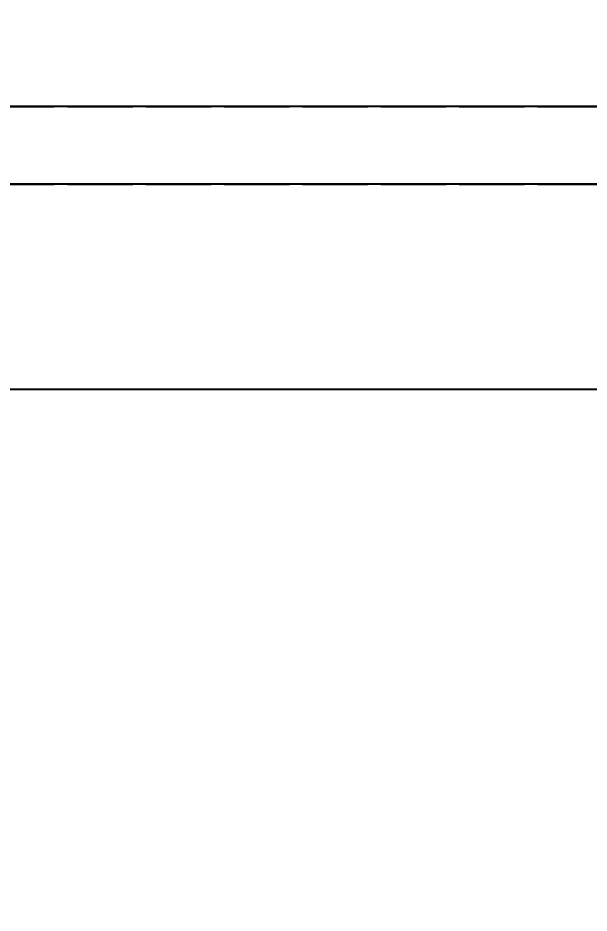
# Model space of a CAD drawing. Header units: millimetres. Extents: x -9 to 221, y -53 to 196.
# Drawn here: x 104.46 to 115.56, y -35.89 to -18.48 of the extents above; entities that cross this region are included whole.
import ezdxf

# ---------------------------------------------------------------- set-up
doc = ezdxf.new("R2010")
doc.units = ezdxf.units.MM
doc.linetypes.add('DASHED', pattern=[1.524, 1.27, -0.254])
for name, color, linetype in [('DIMS', 3, 'CONTINUOUS'), ('HIDDEN', 8, 'DASHED'), ('VISIBLE', 7, 'CONTINUOUS')]:
    doc.layers.add(name, color=color, linetype=linetype)
doc.styles.add('OpenSansCondensed-Light', font='OpenSansCondensed-Light.ttf')
doc.dimstyles.new('EZDXF', dxfattribs={"dimtxt": 0.25, "dimasz": 0.175, "dimexe": 0.375, "dimexo": 0.125, "dimgap": 0.1, "dimtad": 1, "dimlfac": 100, "dimzin": 12, "dimdsep": 46, "dimtxsty": 'OpenSansCondensed-Light', "dimblk": 'ARCHTICK', "dimcen": 2.5, "dimazin": 3, "dimtfac": 0.5, "dimtmove": 2, "dimatfit": 3})

# ---------------------------------------------------------------- blocks, each defined once
blk = doc.blocks.new('_ARCHTICK')
at = {"color": 0, "linetype": 'BYBLOCK', "const_width": 0.15}
blk.add_lwpolyline([(-0.5, -0.5), (0.5, 0.5)], dxfattribs=at)

msp = doc.modelspace()

# ---------------------------------------------------------------- linework, layer by layer
at = {"layer": 'HIDDEN'}
for points in [[(94.75, -20.2), (200.25, -20.2)], [(94.75, -21.71), (200.25, -21.71)]]:
    msp.add_lwpolyline(points, dxfattribs=at)
at = {"layer": 'VISIBLE'}
for points in [[(200.25, -20.2), (94.75, -20.2)], [(200.25, -21.71), (94.75, -21.71)]]:
    msp.add_lwpolyline(points, dxfattribs=at)

# ---------------------------------------------------------------- dimensions: what is measured, and where the dimension line sits
at = {"layer": 'DIMS'}
for base, p1, p2 in [((87.75, -20.2), (137.35, -20.2), (137.35, 15.8)), ((79.75, -25.71), (158.85, -25.71), (158.85, -21.71))]:
    msp.add_linear_dim(base=base, p1=p1, p2=p2, angle=90, dimstyle='EZDXF', override={"dimtxt": 1.6, "dimasz": 1, "dimexe": 0.6, "dimexo": 0.5, "dimdec": 2}, dxfattribs=at).render()
msp.add_linear_dim(base=(93.75, -52.71), p1=(93.75, -21.71), p2=(201.25, -21.71), dimstyle='EZDXF', override={"dimtxt": 1.6, "dimasz": 1, "dimexe": 0.6, "dimexo": 0.5, "dimdec": 2}, dxfattribs=at).render()

doc.saveas('drawing.dxf')
